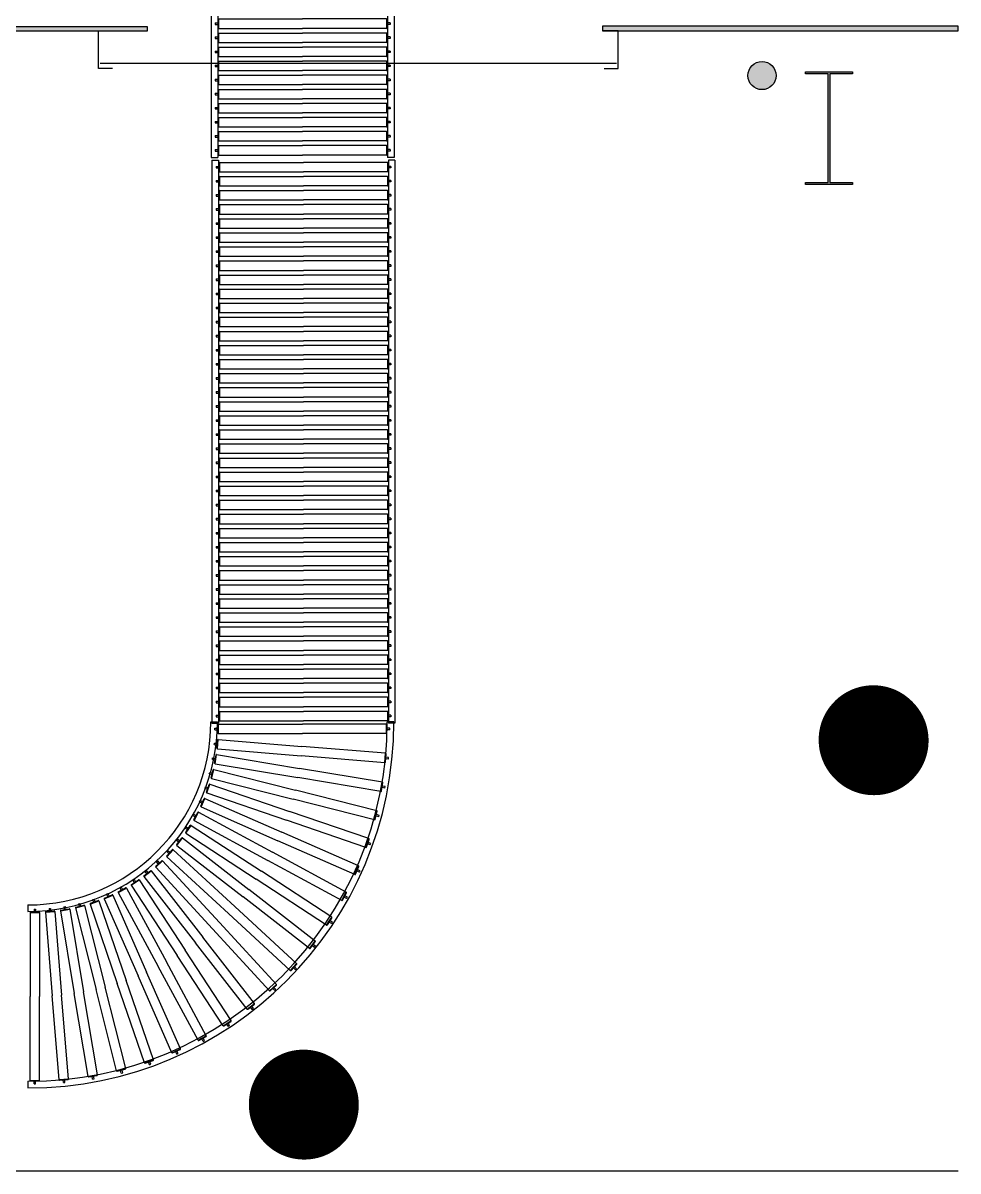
# Model space of a CAD drawing. Header units: inches. Extents: x -116118 to 73671, y 138219 to 302509.
# Drawn here: x -10472 to -3996, y 248259 to 256212 of the extents above; entities that cross this region are included whole.
import ezdxf

# ---------------------------------------------------------------- set-up
doc = ezdxf.new("R2010")
doc.units = ezdxf.units.IN
doc.header["$MEASUREMENT"] = 0
doc.linetypes.add('CONTINU', pattern=[0])
doc.layers.get('0').update_dxf_attribs({"color": 250})
for name, color, linetype in [('001 SEC IP Cameras M3004', 250, 'Continuous'), ('001 SEC IP Cameras P3354', 250, 'Continuous'), ('1-Structure', 7, 'Continuous'), ('1-Structure-Poteaux', 7, 'Continuous'), ('2-Porte-Quai', 7, 'Continuous')]:
    doc.layers.add(name, color=color, linetype=linetype)

# ---------------------------------------------------------------- blocks, each defined once
blk = doc.blocks.new('A$C051345EB')
at = {"layer": '1-Structure-Poteaux'}
blk.add_hatch(color=256, dxfattribs=at).paths.add_polyline_path([(0, 0), (0, 10), (120, 10), (120, 590), (0, 590), (0, 600), (250, 600), (250, 590), (130, 590), (130, 10), (250, 10), (250, 0)])
blk.add_lwpolyline([(0, 0), (0, 10), (120, 10), (120, 590), (0, 590), (0, 600), (250, 600), (250, 590), (130, 590), (130, 10), (250, 10), (250, 0), (0, 0)], dxfattribs=at)
blk = doc.blocks.new('A$C5E2A7F44')
at = {"layer": '1-Structure'}
blk.add_hatch(color=256, dxfattribs=at).paths.add_polyline_path([(0, 25), (1110, 25), (1110, 0), (0, 0)])
blk.add_lwpolyline([(0, 25), (1110, 25), (1110, 0), (0, 0)], close=True, dxfattribs=at)
blk = doc.blocks.new('A$C4ECB2308')
at = {"layer": '1-Structure-Poteaux'}
h = blk.add_hatch(color=5, dxfattribs=at)
edge = h.paths.add_edge_path()
edge.add_arc((75, 75), 75, 0, 360)
at = {"layer": '1-Structure-Poteaux', "color": 5}
blk.add_circle((75, 75), 75, dxfattribs=at)
blk = doc.blocks.new('COURBE900')
at = {"color": 254}
for p, q in [((3084.9, 304.3), (3084.9, 269.3)), ((3084.9, 269.3), (3084.9, 304.3)), ((3097.4, 264.3), (3097.4, -183.2)), ((3147.4, 264.3), (3097.4, 264.3)), ((3144.4, 267.3), (3100.4, 267.3)), ((3126.4, 282.3), (3118.4, 282.3)), ((3118.4, 282.3), (3118.4, 267.3)), ((3126.4, 282.3), (3126.4, 267.3)), ((3147.4, 264.3), (3147.4, -183.2)), ((3252.2, 260), (3215.2, -186)), ((3302, 255.9), (3252.2, 260)), ((3299.2, 259.1), (3255.4, 262.8)), ((3302, 255.9), (3265, -190.1)), ((3274.6, 276.2), (3273.3, 261.3)), ((3282.5, 275.6), (3274.6, 276.2)), ((3282.5, 275.6), (3281.3, 260.6)), ((3452.8, 238.1), (3409.4, 245.4)), ((3429.7, 257.2), (3427.2, 242.4)), ((3437.5, 255.9), (3429.7, 257.2)), ((3437.5, 255.9), (3435.1, 241.1)), ((3406, 242.9), (3332.3, -198.5)), ((3455.3, 234.7), (3381.6, -206.7)), ((3455.3, 234.7), (3406, 242.9)), ((3557.9, 213.2), (3448, -220.6)), ((3606.3, 200.9), (3496.5, -232.9)), ((3606.3, 200.9), (3557.9, 213.2)), ((3604.2, 204.5), (3561.5, 215.4)), ((3582.7, 225.5), (3579, 210.9)), ((3590.4, 223.5), (3582.7, 225.5)), ((3590.4, 223.5), (3586.7, 209)), ((3706.8, 171), (3561.5, -252.3)), ((3754.1, 154.8), (3608.8, -268.5)), ((3754.1, 154.8), (3706.8, 171)), ((3752.2, 158.6), (3710.6, 172.9)), ((3732.5, 181.2), (3727.6, 167)), ((3740.1, 178.6), (3732.5, 181.2)), ((3740.1, 178.6), (3735.2, 164.4)), ((3878.2, 124.7), (3872.2, 111)), ((3885.5, 121.5), (3878.2, 124.7)), ((3851.7, 116.7), (3672, -293.1)), ((3897.5, 96.6), (3717.7, -313.2)), ((3897.5, 96.6), (3851.7, 116.7)), ((3896, 100.5), (3855.7, 118.2)), ((3885.5, 121.5), (3879.5, 107.8)), ((3991.7, 50.6), (3778.7, -343)), ((4035.6, 26.8), (3822.7, -366.8)), ((4035.6, 26.8), (3991.7, 50.6)), ((4034.4, 30.8), (3995.7, 51.8)), ((4018.7, 56.4), (4011.6, 43.2)), ((4025.7, 52.6), (4018.6, 39.4)), ((4025.7, 52.6), (4018.7, 56.4)), ((4125.7, -26.9), (3880.9, -401.5)), ((4167.5, -54.2), (3922.8, -428.9)), ((4167.5, -54.2), (4125.7, -26.9)), ((4166.7, -50.1), (4129.8, -26)), ((4153.1, -23.3), (4144.9, -35.9)), ((4159.8, -27.7), (4151.6, -40.2)), ((4159.8, -27.7), (4153.1, -23.3)), ((4252.8, -115.1), (3978, -468.3)), ((4292.3, -145.9), (4252.8, -115.1)), ((4291.8, -141.6), (4257, -114.6)), ((4280.5, -113.8), (4271.2, -125.7)), ((4286.8, -118.7), (4277.6, -130.6)), ((4286.8, -118.7), (4280.5, -113.8)), ((3097.4, -630.7), (3097.4, -183.2)), ((3147.4, -630.7), (3147.4, -183.2)), ((4292.3, -145.9), (4017.4, -499)), ((3178.2, -631.9), (3215.2, -186)), ((3228.1, -636.1), (3265, -190.1)), ((3258.7, -639.9), (3332.3, -198.5)), ((3308, -648.1), (3381.6, -206.7)), ((3338.2, -654.4), (3448, -220.6)), ((3386.6, -666.7), (3496.5, -232.9)), ((4372.3, -213.6), (4069.2, -542.8)), ((4409, -247.4), (4372.3, -213.6)), ((4408.9, -243.2), (4376.5, -213.4)), ((4399.9, -214.6), (4389.7, -225.6)), ((4405.8, -220), (4395.6, -231)), ((4405.8, -220), (4399.9, -214.6)), ((3416.2, -675.5), (3561.5, -252.3)), ((3463.5, -691.7), (3608.8, -268.5)), ((3492.2, -702.9), (3672, -293.1)), ((4409, -247.4), (4106, -576.7)), ((3538, -723), (3717.7, -313.2)), ((3565.7, -736.6), (3778.7, -343)), ((3609.7, -760.4), (3822.7, -366.8)), ((4483.1, -321.6), (4153.9, -624.6)), ((4517, -358.3), (4187.8, -661.4)), ((4517, -358.3), (4483.1, -321.6)), ((4517.2, -354.1), (4487.4, -321.7)), ((4510.6, -324.8), (4499.6, -335)), ((4516, -330.7), (4505, -340.9)), ((4516, -330.7), (4510.6, -324.8)), ((3636.2, -776.2), (3880.9, -401.5)), ((3678, -803.5), (3922.8, -428.9)), ((3703.1, -821.4), (3978, -468.3)), ((4584.7, -438.3), (4231.6, -713.2)), ((4615.5, -477.8), (4262.3, -752.6)), ((4615.5, -477.8), (4584.7, -438.3)), ((4616, -473.6), (4589, -438.8)), ((4611.9, -443.8), (4600, -453)), ((4616.8, -450.1), (4604.9, -459.4)), ((4616.8, -450.1), (4611.9, -443.8)), ((3742.6, -852.1), (4017.4, -499)), ((3766.1, -872.1), (4069.2, -542.8)), ((3802.9, -905.9), (4106, -576.7)), ((4676.4, -563.1), (4301.7, -807.8)), ((4703.7, -604.9), (4329.1, -849.7)), ((4703.7, -604.9), (4676.4, -563.1)), ((4704.6, -600.8), (4680.5, -563.9)), ((4702.9, -570.8), (4690.4, -579)), ((4707.3, -577.5), (4694.7, -585.7)), ((4707.3, -577.5), (4702.9, -570.8)), ((3084.9, -670.7), (3084.9, -635.7)), ((3084.9, -670.7), (3084.9, -635.7)), ((3147.4, -630.7), (3097.4, -630.7)), ((3144.4, -633.7), (3100.4, -633.7)), ((3118.4, -648.7), (3118.4, -633.7)), ((3126.4, -648.7), (3118.4, -648.7)), ((3126.4, -648.7), (3126.4, -633.7)), ((3228.1, -636.1), (3178.2, -631.9)), ((3224.8, -638.8), (3181, -635.2)), ((3197.7, -651.6), (3198.9, -636.7)), ((3205.7, -652.3), (3197.7, -651.6)), ((3205.7, -652.3), (3206.9, -637.3)), ((3308, -648.1), (3258.7, -639.9)), ((3304.5, -650.6), (3261.1, -643.3)), ((3276.4, -661.1), (3278.9, -646.3)), ((3284.3, -662.4), (3276.4, -661.1)), ((3284.3, -662.4), (3286.8, -647.6)), ((3386.6, -666.7), (3338.2, -654.4)), ((3383, -668.9), (3340.3, -658.1)), ((3354.1, -677), (3357.8, -662.5)), ((3361.9, -679), (3365.5, -664.5)), ((3824.7, -927.7), (4153.9, -624.6)), ((3858.5, -964.5), (4187.8, -661.4)), ((3361.9, -679), (3354.1, -677)), ((3463.5, -691.7), (3416.2, -675.5)), ((3459.7, -693.6), (3418, -679.3)), ((3430.2, -699.4), (3435.1, -685.2)), ((3437.8, -701.9), (3430.2, -699.4)), ((3437.8, -701.9), (3442.6, -687.8)), ((3538, -723), (3492.2, -702.9)), ((3534, -724.6), (3493.7, -706.9)), ((3504.2, -727.9), (3510.2, -714.1)), ((3511.5, -731.1), (3504.2, -727.9)), ((3511.5, -731.1), (3517.6, -717.3)), ((3878.5, -988), (4231.6, -713.2)), ((4757.4, -695), (4363.8, -907.9)), ((4781.2, -738.9), (4757.4, -695)), ((4782.4, -734.9), (4761.4, -696.2)), ((4783.2, -704.9), (4770, -712)), ((4787, -711.9), (4773.8, -719)), ((4787, -711.9), (4783.2, -704.9)), ((3609.7, -760.4), (3565.7, -736.6)), ((3605.6, -761.6), (3566.9, -740.6)), ((3575.6, -762.4), (3582.7, -749.2)), ((3582.6, -766.2), (3575.6, -762.4)), ((3582.6, -766.2), (3589.8, -753)), ((3678, -803.5), (3636.2, -776.2)), ((3673.9, -804.4), (3637, -780.3)), ((3643.9, -802.7), (3652.1, -790.2)), ((3650.6, -807.1), (3658.8, -794.5)), ((3909.2, -1027.5), (4262.3, -752.6)), ((4781.2, -738.9), (4387.6, -951.9)), ((3650.6, -807.1), (3643.9, -802.7)), ((3742.6, -852.1), (3703.1, -821.4)), ((3738.3, -852.7), (3703.6, -825.6)), ((3708.6, -848.5), (3717.8, -836.7)), ((3714.9, -853.4), (3708.6, -848.5)), ((3714.9, -853.4), (3724.1, -841.6)), ((3927.1, -1052.6), (4301.7, -807.8)), ((3954.4, -1094.4), (4329.1, -849.7)), ((4827.2, -833.1), (4417.4, -1012.9)), ((4847.3, -878.9), (4827.2, -833.1)), ((4848.8, -874.9), (4831.1, -834.6)), ((4852.1, -845.1), (4838.4, -851.1)), ((4855.3, -852.4), (4841.6, -858.4)), ((4855.3, -852.4), (4852.1, -845.1)), ((3802.9, -905.9), (3766.1, -872.1)), ((3798.6, -906.1), (3766.3, -876.3)), ((3769.3, -899.5), (3779.5, -888.5)), ((3775.2, -904.9), (3769.3, -899.5)), ((3775.2, -904.9), (3785.4, -893.9)), ((3970.2, -1120.9), (4363.8, -907.9)), ((4847.3, -878.9), (4437.5, -1058.6)), ((3854.3, -964.3), (3824.5, -932)), ((3858.5, -964.5), (3824.7, -927.7)), ((3825.7, -955.4), (3836.7, -945.2)), ((3831.1, -961.3), (3825.7, -955.4)), ((3831.1, -961.3), (3842.1, -951.1)), ((3994, -1164.9), (4387.6, -951.9)), ((4885.4, -976.5), (4462.1, -1121.8)), ((4901.6, -1023.8), (4885.4, -976.5)), ((4903.5, -1020), (4889.2, -978.4)), ((3877.2, -1015.7), (3889, -1006.5)), ((3882.1, -1022), (3877.2, -1015.7)), ((3905, -1027), (3877.9, -992.2)), ((3909.2, -1027.5), (3878.5, -988)), ((3882.1, -1022), (3893.9, -1012.8)), ((4007.6, -1192.6), (4417.4, -1012.9)), ((4901.6, -1023.8), (4478.3, -1169.1)), ((4909.2, -990.5), (4895, -995.4)), ((4911.8, -998.1), (4897.6, -1003)), ((4911.8, -998.1), (4909.2, -990.5)), ((3923.5, -1080), (3936.1, -1071.8)), ((3927.9, -1086.7), (3923.5, -1080)), ((3950.3, -1093.6), (3926.2, -1056.7)), ((3954.4, -1094.4), (3927.1, -1052.6)), ((3927.9, -1086.7), (3940.4, -1078.5)), ((4027.6, -1238.4), (4437.5, -1058.6)), ((3964.4, -1148), (3977.6, -1140.8)), ((3968.2, -1155), (3964.4, -1148)), ((3968.2, -1155), (3981.4, -1147.9)), ((3990, -1163.7), (3969, -1125)), ((3994, -1164.9), (3970.2, -1120.9)), ((4038.9, -1267.1), (4462.1, -1121.8)), ((4931.5, -1124.3), (4497.7, -1234.1)), ((4943.8, -1172.7), (4931.5, -1124.3)), ((4945.9, -1169.1), (4935.1, -1126.4)), ((4954.1, -1140.2), (4939.6, -1143.9)), ((4956.1, -1147.9), (4941.5, -1151.6)), ((4956.1, -1147.9), (4954.1, -1140.2)), ((3999.5, -1219.1), (4013.3, -1213)), ((4002.7, -1226.4), (3999.5, -1219.1)), ((4002.7, -1226.4), (4016.5, -1220.4)), ((4023.7, -1236.9), (4006, -1196.6)), ((4027.6, -1238.4), (4007.6, -1192.6)), ((4055.1, -1314.4), (4478.3, -1169.1)), ((4943.8, -1172.7), (4510, -1282.6)), ((4051.3, -1312.5), (4037, -1270.9)), ((4055.1, -1314.4), (4038.9, -1267.1)), ((4063.9, -1344), (4497.7, -1234.1)), ((4076.2, -1392.4), (4510, -1282.6)), ((4965.3, -1275.3), (4523.9, -1349)), ((4973.5, -1324.6), (4965.3, -1275.3)), ((4976, -1321.2), (4968.7, -1277.8)), ((4028.7, -1292.8), (4042.8, -1288)), ((4031.2, -1300.4), (4028.7, -1292.8)), ((4031.2, -1300.4), (4045.4, -1295.5)), ((4076.2, -1392.4), (4063.9, -1344)), ((4973.5, -1324.6), (4532.1, -1398.3)), ((4986.5, -1293), (4971.7, -1295.5)), ((4987.8, -1300.9), (4973, -1303.4)), ((4987.8, -1300.9), (4986.5, -1293)), ((4051.6, -1368.7), (4066.1, -1365.1)), ((4053.6, -1376.5), (4051.6, -1368.7)), ((4053.6, -1376.5), (4068.1, -1372.8)), ((4072.5, -1390.3), (4061.7, -1347.6)), ((4082.5, -1422.6), (4523.9, -1349)), ((4090.7, -1471.9), (4532.1, -1398.3)), ((4068.2, -1446.3), (4083, -1443.8)), ((4069.5, -1454.2), (4068.2, -1446.3)), ((4069.5, -1454.2), (4084.3, -1451.7)), ((4087.3, -1469.5), (4080, -1426.1)), ((4090.7, -1471.9), (4082.5, -1422.6)), ((4094.5, -1502.5), (4540.5, -1465.6)), ((4986.5, -1428.6), (4540.5, -1465.6)), ((4990.6, -1478.4), (4986.5, -1428.6)), ((4993.3, -1475.2), (4989.7, -1431.4)), ((5006.2, -1448.1), (4991.2, -1449.3)), ((5006.8, -1456), (4991.9, -1457.3)), ((5006.8, -1456), (5006.2, -1448.1)), ((4078.3, -1524.9), (4093.3, -1523.7)), ((4079, -1532.9), (4078.3, -1524.9)), ((4095.4, -1549.6), (4091.8, -1505.8)), ((4098.7, -1552.4), (4094.5, -1502.5)), ((4098.7, -1552.4), (4544.6, -1515.4)), ((4990.6, -1478.4), (4544.6, -1515.4)), ((4079, -1532.9), (4093.9, -1531.7)), ((4096.9, -1630.2), (4096.9, -1586.2)), ((4099.9, -1583.2), (4547.4, -1583.2)), ((4099.9, -1633.2), (4099.9, -1583.2)), ((4994.9, -1583.2), (4547.4, -1583.2)), ((4994.9, -1633.2), (4994.9, -1583.2)), ((4997.9, -1630.2), (4997.9, -1586.2)), ((4059.9, -1645.7), (4094.9, -1645.7)), ((4081.9, -1612.2), (4081.9, -1604.2)), ((4081.9, -1604.2), (4096.9, -1604.2)), ((4081.9, -1612.2), (4096.9, -1612.2)), ((4099.9, -1633.2), (4547.4, -1633.2)), ((4994.9, -1633.2), (4547.4, -1633.2)), ((5012.9, -1604.2), (4997.9, -1604.2)), ((5012.9, -1612.2), (4997.9, -1612.2)), ((4999.9, -1645.7), (5034.9, -1645.7)), ((5012.9, -1612.2), (5012.9, -1604.2))]:
    blk.add_line(p, q, dxfattribs=at)
for centre, radius, start, end in [((3084.9, -1645.7), 1950, 0, 90), ((3084.9, -1645.7), 1915, 0, 90), ((3100.4, 264.3), 3, 90, 180), ((3144.4, 264.3), 3, 0, 90), ((3255.1, 259.8), 3, 85.26316, 175.26316), ((3299, 256.1), 3, 355.26316, 85.26316), ((3408.9, 242.4), 3, 80.52632, 170.52632), ((3452.3, 235.2), 3, 350.52632, 80.52632), ((3560.8, 212.4), 3, 75.78947, 165.78947), ((3603.4, 201.6), 3, 345.78947, 75.78947), ((3709.6, 170), 3, 71.05263, 161.05263), ((3751.2, 155.7), 3, 341.05263, 71.05263), ((3854.5, 115.5), 3, 66.31579, 156.31579), ((3894.8, 97.8), 3, 336.31579, 66.31579), ((3994.3, 49.1), 3, 61.57895, 151.57895), ((4033, 28.2), 3, 331.57895, 61.57895), ((4128.2, -28.5), 3, 56.84211, 146.84211), ((4165, -52.6), 3, 326.84211, 56.84211), ((4255.2, -117), 3, 52.10526, 142.10526), ((4289.9, -144), 3, 322.10526, 52.10526), ((4374.5, -215.6), 3, 47.36842, 137.36842), ((4406.8, -245.4), 3, 317.36842, 47.36842), ((4485.2, -323.8), 3, 42.63158, 132.63158), ((4515, -356.1), 3, 312.63158, 42.63158), ((4586.6, -440.7), 3, 37.89474, 127.89474), ((4613.6, -475.4), 3, 307.89474, 37.89474), ((4678, -565.6), 3, 33.15789, 123.15789), ((4702.1, -602.4), 3, 303.15789, 33.15789), ((3084.9, -1645.7), 1010, 0, 90), ((3084.9, -1645.7), 975, 0, 90), ((3100.4, -630.7), 3, 180, 270), ((3144.4, -630.7), 3, 270, 0), ((3181.2, -632.2), 3, 175.26316, 265.26316), ((3225.1, -635.8), 3, 265.26316, 355.26316), ((3261.6, -640.4), 3, 170.52632, 260.52632), ((3305, -647.6), 3, 260.52632, 350.52632), ((3341.1, -655.2), 3, 165.78947, 255.78947), ((3383.7, -666), 3, 255.78947, 345.78947), ((3419, -676.5), 3, 161.05263, 251.05263), ((3460.6, -690.8), 3, 251.05263, 341.05263), ((3494.9, -704.2), 3, 156.31579, 246.31579), ((3535.2, -721.8), 3, 246.31579, 336.31579), ((4758.8, -697.6), 3, 28.42105, 118.42105), ((3568.3, -738), 3, 151.57895, 241.57895), ((3607, -758.9), 3, 241.57895, 331.57895), ((3638.7, -777.8), 3, 146.84211, 236.84211), ((4779.7, -736.3), 3, 298.42105, 28.42105), ((3675.5, -801.9), 3, 236.84211, 326.84211), ((3705.5, -823.3), 3, 142.10526, 232.10526), ((3740.2, -850.3), 3, 232.10526, 322.10526), ((4828.4, -835.8), 3, 23.68421, 113.68421), ((3768.3, -874.1), 3, 137.36842, 227.36842), ((3800.7, -903.9), 3, 227.36842, 317.36842), ((4846.1, -876.1), 3, 293.68421, 23.68421), ((3826.7, -929.9), 3, 132.63158, 222.63158), ((3856.5, -962.3), 3, 222.63158, 312.63158), ((4886.3, -979.4), 3, 18.94737, 108.94737), ((3880.3, -990.4), 3, 127.89474, 217.89474), ((3907.3, -1025.1), 3, 217.89474, 307.89474), ((4900.6, -1021), 3, 288.94737, 18.94737), ((3928.7, -1055.1), 3, 123.15789, 213.15789), ((3952.8, -1091.9), 3, 213.15789, 303.15789), ((3971.7, -1123.6), 3, 118.42105, 208.42105), ((4932.2, -1127.2), 3, 14.21053, 104.21053), ((3992.6, -1162.3), 3, 208.42105, 298.42105), ((4008.8, -1195.4), 3, 113.68421, 203.68421), ((4943, -1169.8), 3, 284.21053, 14.21053), ((4026.4, -1235.7), 3, 203.68421, 293.68421), ((4039.8, -1270), 3, 108.94737, 198.94737), ((4965.8, -1278.3), 3, 9.47368, 99.47368), ((4054.1, -1311.6), 3, 198.94737, 288.94737), ((4064.6, -1346.9), 3, 104.21053, 194.21053), ((4973, -1321.7), 3, 279.47368, 9.47368), ((4075.4, -1389.5), 3, 194.21053, 284.21053), ((4083, -1425.6), 3, 99.47368, 189.47368), ((4986.7, -1431.6), 3, 4.73684, 94.73684), ((4090.2, -1469), 3, 189.47368, 279.47368), ((4094.8, -1505.5), 3, 94.73684, 184.73684), ((4990.4, -1475.5), 3, 274.73684, 4.73684), ((4098.4, -1549.4), 3, 184.73684, 274.73684), ((4099.9, -1586.2), 3, 90, 180), ((4994.9, -1586.2), 3, 0, 90), ((4099.9, -1630.2), 3, 180, 270), ((4994.9, -1630.2), 3, 270, 0)]:
    blk.add_arc(centre, radius, start, end, dxfattribs=at)
blk = doc.blocks.new('ROLLER900')
at = {"color": 254}
for p, q in [((8, 231.8), (3008, 231.8)), ((8, 231.8), (8, 196.8)), ((8, 196.8), (3008, 196.8)), ((20.5, 191.8), (20.5, -255.7)), ((20.5, 191.8), (70.5, 191.8)), ((23.5, 194.8), (67.5, 194.8)), ((41.5, 209.8), (49.5, 209.8)), ((41.5, 209.8), (41.5, 194.8)), ((49.5, 209.8), (49.5, 194.8)), ((70.5, 191.8), (70.5, -255.7)), ((95.5, 191.8), (145.5, 191.8)), ((95.5, 191.8), (95.5, -255.7)), ((98.5, 194.8), (142.5, 194.8)), ((116.5, 209.8), (116.5, 194.8)), ((116.5, 209.8), (124.5, 209.8)), ((124.5, 209.8), (124.5, 194.8)), ((145.5, 191.8), (145.5, -255.7)), ((170.5, 191.8), (220.5, 191.8)), ((170.5, 191.8), (170.5, -255.7)), ((173.5, 194.8), (217.5, 194.8)), ((191.5, 209.8), (191.5, 194.8)), ((191.5, 209.8), (199.5, 209.8)), ((199.5, 209.8), (199.5, 194.8)), ((220.5, 191.8), (220.5, -255.7)), ((245.5, 191.8), (295.5, 191.8)), ((245.5, 191.8), (245.5, -255.7)), ((248.5, 194.8), (292.5, 194.8)), ((266.5, 209.8), (266.5, 194.8)), ((266.5, 209.8), (274.5, 209.8)), ((274.5, 209.8), (274.5, 194.8)), ((295.5, 191.8), (295.5, -255.7)), ((320.5, 191.8), (370.5, 191.8)), ((320.5, 191.8), (320.5, -255.7)), ((323.5, 194.8), (367.5, 194.8)), ((341.5, 209.8), (341.5, 194.8)), ((341.5, 209.8), (349.5, 209.8)), ((349.5, 209.8), (349.5, 194.8)), ((370.5, 191.8), (370.5, -255.7)), ((395.5, 191.8), (445.5, 191.8)), ((395.5, 191.8), (395.5, -255.7)), ((398.5, 194.8), (442.5, 194.8)), ((416.5, 209.8), (416.5, 194.8)), ((416.5, 209.8), (424.5, 209.8)), ((424.5, 209.8), (424.5, 194.8)), ((445.5, 191.8), (445.5, -255.7)), ((470.5, 191.8), (520.5, 191.8)), ((470.5, 191.8), (470.5, -255.7)), ((473.5, 194.8), (517.5, 194.8)), ((491.5, 209.8), (491.5, 194.8)), ((491.5, 209.8), (499.5, 209.8)), ((499.5, 209.8), (499.5, 194.8)), ((520.5, 191.8), (520.5, -255.7)), ((545.5, 191.8), (595.5, 191.8)), ((545.5, 191.8), (545.5, -255.7)), ((548.5, 194.8), (592.5, 194.8)), ((566.5, 209.8), (566.5, 194.8)), ((566.5, 209.8), (574.5, 209.8)), ((574.5, 209.8), (574.5, 194.8)), ((595.5, 191.8), (595.5, -255.7)), ((620.5, 191.8), (670.5, 191.8)), ((620.5, 191.8), (620.5, -255.7)), ((623.5, 194.8), (667.5, 194.8)), ((641.5, 209.8), (641.5, 194.8)), ((641.5, 209.8), (649.5, 209.8)), ((649.5, 209.8), (649.5, 194.8)), ((670.5, 191.8), (670.5, -255.7)), ((695.5, 191.8), (745.5, 191.8)), ((695.5, 191.8), (695.5, -255.7)), ((698.5, 194.8), (742.5, 194.8)), ((716.5, 209.8), (716.5, 194.8)), ((716.5, 209.8), (724.5, 209.8)), ((724.5, 209.8), (724.5, 194.8)), ((745.5, 191.8), (745.5, -255.7)), ((770.5, 191.8), (820.5, 191.8)), ((770.5, 191.8), (770.5, -255.7)), ((773.5, 194.8), (817.5, 194.8)), ((791.5, 209.8), (791.5, 194.8)), ((791.5, 209.8), (799.5, 209.8)), ((799.5, 209.8), (799.5, 194.8)), ((820.5, 191.8), (820.5, -255.7)), ((845.5, 191.8), (895.5, 191.8)), ((845.5, 191.8), (845.5, -255.7)), ((848.5, 194.8), (892.5, 194.8)), ((866.5, 209.8), (866.5, 194.8)), ((866.5, 209.8), (874.5, 209.8)), ((874.5, 209.8), (874.5, 194.8)), ((895.5, 191.8), (895.5, -255.7)), ((920.5, 191.8), (970.5, 191.8)), ((920.5, 191.8), (920.5, -255.7)), ((923.5, 194.8), (967.5, 194.8)), ((941.5, 209.8), (941.5, 194.8)), ((941.5, 209.8), (949.5, 209.8)), ((949.5, 209.8), (949.5, 194.8)), ((970.5, 191.8), (970.5, -255.7)), ((995.5, 191.8), (1045.5, 191.8)), ((995.5, 191.8), (995.5, -255.7)), ((998.5, 194.8), (1042.5, 194.8)), ((1016.5, 209.8), (1016.5, 194.8)), ((1016.5, 209.8), (1024.5, 209.8)), ((1024.5, 209.8), (1024.5, 194.8)), ((1045.5, 191.8), (1045.5, -255.7)), ((1070.5, 191.8), (1120.5, 191.8)), ((1070.5, 191.8), (1070.5, -255.7)), ((1073.5, 194.8), (1117.5, 194.8)), ((1091.5, 209.8), (1091.5, 194.8)), ((1091.5, 209.8), (1099.5, 209.8)), ((1099.5, 209.8), (1099.5, 194.8)), ((1120.5, 191.8), (1120.5, -255.7)), ((1145.5, 191.8), (1195.5, 191.8)), ((1145.5, 191.8), (1145.5, -255.7)), ((1148.5, 194.8), (1192.5, 194.8)), ((1166.5, 209.8), (1166.5, 194.8)), ((1166.5, 209.8), (1174.5, 209.8)), ((1174.5, 209.8), (1174.5, 194.8)), ((1195.5, 191.8), (1195.5, -255.7)), ((1220.5, 191.8), (1270.5, 191.8)), ((1220.5, 191.8), (1220.5, -255.7)), ((1223.5, 194.8), (1267.5, 194.8)), ((1241.5, 209.8), (1241.5, 194.8)), ((1241.5, 209.8), (1249.5, 209.8)), ((1249.5, 209.8), (1249.5, 194.8)), ((1270.5, 191.8), (1270.5, -255.7)), ((1295.5, 191.8), (1345.5, 191.8)), ((1295.5, 191.8), (1295.5, -255.7)), ((1298.5, 194.8), (1342.5, 194.8)), ((1316.5, 209.8), (1316.5, 194.8)), ((1316.5, 209.8), (1324.5, 209.8)), ((1324.5, 209.8), (1324.5, 194.8)), ((1345.5, 191.8), (1345.5, -255.7)), ((1370.5, 191.8), (1420.5, 191.8)), ((1370.5, 191.8), (1370.5, -255.7)), ((1373.5, 194.8), (1417.5, 194.8)), ((1391.5, 209.8), (1391.5, 194.8)), ((1391.5, 209.8), (1399.5, 209.8)), ((1399.5, 209.8), (1399.5, 194.8)), ((1420.5, 191.8), (1420.5, -255.7)), ((1445.5, 191.8), (1495.5, 191.8)), ((1445.5, 191.8), (1445.5, -255.7)), ((1448.5, 194.8), (1492.5, 194.8)), ((1466.5, 209.8), (1466.5, 194.8)), ((1466.5, 209.8), (1474.5, 209.8)), ((1474.5, 209.8), (1474.5, 194.8)), ((1495.5, 191.8), (1495.5, -255.7)), ((1520.5, 191.8), (1570.5, 191.8)), ((1520.5, 191.8), (1520.5, -255.7)), ((1523.5, 194.8), (1567.5, 194.8)), ((1541.5, 209.8), (1541.5, 194.8)), ((1541.5, 209.8), (1549.5, 209.8)), ((1549.5, 209.8), (1549.5, 194.8)), ((1570.5, 191.8), (1570.5, -255.7)), ((1595.5, 191.8), (1645.5, 191.8)), ((1595.5, 191.8), (1595.5, -255.7)), ((1598.5, 194.8), (1642.5, 194.8)), ((1616.5, 209.8), (1616.5, 194.8)), ((1616.5, 209.8), (1624.5, 209.8)), ((1624.5, 209.8), (1624.5, 194.8)), ((1645.5, 191.8), (1645.5, -255.7)), ((1670.5, 191.8), (1720.5, 191.8)), ((1670.5, 191.8), (1670.5, -255.7)), ((1673.5, 194.8), (1717.5, 194.8)), ((1691.5, 209.8), (1691.5, 194.8)), ((1691.5, 209.8), (1699.5, 209.8)), ((1699.5, 209.8), (1699.5, 194.8)), ((1720.5, 191.8), (1720.5, -255.7)), ((1745.5, 191.8), (1795.5, 191.8)), ((1745.5, 191.8), (1745.5, -255.7)), ((1748.5, 194.8), (1792.5, 194.8)), ((1766.5, 209.8), (1766.5, 194.8)), ((1766.5, 209.8), (1774.5, 209.8)), ((1774.5, 209.8), (1774.5, 194.8)), ((1795.5, 191.8), (1795.5, -255.7)), ((1820.5, 191.8), (1870.5, 191.8)), ((1820.5, 191.8), (1820.5, -255.7)), ((1823.5, 194.8), (1867.5, 194.8)), ((1841.5, 209.8), (1841.5, 194.8)), ((1841.5, 209.8), (1849.5, 209.8)), ((1849.5, 209.8), (1849.5, 194.8)), ((1870.5, 191.8), (1870.5, -255.7)), ((1895.5, 191.8), (1945.5, 191.8)), ((1895.5, 191.8), (1895.5, -255.7)), ((1898.5, 194.8), (1942.5, 194.8)), ((1916.5, 209.8), (1916.5, 194.8)), ((1916.5, 209.8), (1924.5, 209.8)), ((1924.5, 209.8), (1924.5, 194.8)), ((1945.5, 191.8), (1945.5, -255.7)), ((1970.5, 191.8), (2020.5, 191.8)), ((1970.5, 191.8), (1970.5, -255.7)), ((1973.5, 194.8), (2017.5, 194.8)), ((1991.5, 209.8), (1991.5, 194.8)), ((1991.5, 209.8), (1999.5, 209.8)), ((1999.5, 209.8), (1999.5, 194.8)), ((2020.5, 191.8), (2020.5, -255.7)), ((2045.5, 191.8), (2095.5, 191.8)), ((2045.5, 191.8), (2045.5, -255.7)), ((2048.5, 194.8), (2092.5, 194.8)), ((2066.5, 209.8), (2066.5, 194.8)), ((2066.5, 209.8), (2074.5, 209.8)), ((2074.5, 209.8), (2074.5, 194.8)), ((2095.5, 191.8), (2095.5, -255.7)), ((2120.5, 191.8), (2170.5, 191.8)), ((2120.5, 191.8), (2120.5, -255.7)), ((2123.5, 194.8), (2167.5, 194.8)), ((2141.5, 209.8), (2141.5, 194.8)), ((2141.5, 209.8), (2149.5, 209.8)), ((2149.5, 209.8), (2149.5, 194.8)), ((2170.5, 191.8), (2170.5, -255.7)), ((2195.5, 191.8), (2245.5, 191.8)), ((2195.5, 191.8), (2195.5, -255.7)), ((2198.5, 194.8), (2242.5, 194.8)), ((2216.5, 209.8), (2216.5, 194.8)), ((2216.5, 209.8), (2224.5, 209.8)), ((2224.5, 209.8), (2224.5, 194.8)), ((2245.5, 191.8), (2245.5, -255.7)), ((2270.5, 191.8), (2320.5, 191.8)), ((2270.5, 191.8), (2270.5, -255.7)), ((2273.5, 194.8), (2317.5, 194.8)), ((2291.5, 209.8), (2291.5, 194.8)), ((2291.5, 209.8), (2299.5, 209.8)), ((2299.5, 209.8), (2299.5, 194.8)), ((2320.5, 191.8), (2320.5, -255.7)), ((2345.5, 191.8), (2395.5, 191.8)), ((2345.5, 191.8), (2345.5, -255.7)), ((2348.5, 194.8), (2392.5, 194.8)), ((2366.5, 209.8), (2366.5, 194.8)), ((2366.5, 209.8), (2374.5, 209.8)), ((2374.5, 209.8), (2374.5, 194.8)), ((2395.5, 191.8), (2395.5, -255.7)), ((2420.5, 191.8), (2470.5, 191.8)), ((2420.5, 191.8), (2420.5, -255.7)), ((2423.5, 194.8), (2467.5, 194.8)), ((2441.5, 209.8), (2441.5, 194.8)), ((2441.5, 209.8), (2449.5, 209.8)), ((2449.5, 209.8), (2449.5, 194.8)), ((2470.5, 191.8), (2470.5, -255.7)), ((2495.5, 191.8), (2545.5, 191.8)), ((2495.5, 191.8), (2495.5, -255.7)), ((2498.5, 194.8), (2542.5, 194.8)), ((2516.5, 209.8), (2516.5, 194.8)), ((2516.5, 209.8), (2524.5, 209.8)), ((2524.5, 209.8), (2524.5, 194.8)), ((2545.5, 191.8), (2545.5, -255.7)), ((2570.5, 191.8), (2620.5, 191.8)), ((2570.5, 191.8), (2570.5, -255.7)), ((2573.5, 194.8), (2617.5, 194.8)), ((2591.5, 209.8), (2591.5, 194.8)), ((2591.5, 209.8), (2599.5, 209.8)), ((2599.5, 209.8), (2599.5, 194.8)), ((2620.5, 191.8), (2620.5, -255.7)), ((2645.5, 191.8), (2695.5, 191.8)), ((2645.5, 191.8), (2645.5, -255.7)), ((2648.5, 194.8), (2692.5, 194.8)), ((2666.5, 209.8), (2666.5, 194.8)), ((2666.5, 209.8), (2674.5, 209.8)), ((2674.5, 209.8), (2674.5, 194.8)), ((2695.5, 191.8), (2695.5, -255.7)), ((2720.5, 191.8), (2770.5, 191.8)), ((2720.5, 191.8), (2720.5, -255.7)), ((2723.5, 194.8), (2767.5, 194.8)), ((2741.5, 209.8), (2741.5, 194.8)), ((2741.5, 209.8), (2749.5, 209.8)), ((2749.5, 209.8), (2749.5, 194.8)), ((2770.5, 191.8), (2770.5, -255.7)), ((2795.5, 191.8), (2845.5, 191.8)), ((2795.5, 191.8), (2795.5, -255.7)), ((2798.5, 194.8), (2842.5, 194.8)), ((2816.5, 209.8), (2816.5, 194.8)), ((2816.5, 209.8), (2824.5, 209.8)), ((2824.5, 209.8), (2824.5, 194.8)), ((2845.5, 191.8), (2845.5, -255.7)), ((2870.5, 191.8), (2920.5, 191.8)), ((2870.5, 191.8), (2870.5, -255.7)), ((2873.5, 194.8), (2917.5, 194.8)), ((2891.5, 209.8), (2891.5, 194.8)), ((2891.5, 209.8), (2899.5, 209.8)), ((2899.5, 209.8), (2899.5, 194.8)), ((2920.5, 191.8), (2920.5, -255.7)), ((2945.5, 191.8), (2995.5, 191.8)), ((2945.5, 191.8), (2945.5, -255.7)), ((2948.5, 194.8), (2992.5, 194.8)), ((2966.5, 209.8), (2966.5, 194.8)), ((2966.5, 209.8), (2974.5, 209.8)), ((2974.5, 209.8), (2974.5, 194.8)), ((2995.5, 191.8), (2995.5, -255.7)), ((3008, 231.8), (3008, 196.8)), ((20.5, -703.2), (20.5, -255.7)), ((70.5, -703.2), (70.5, -255.7)), ((95.5, -703.2), (95.5, -255.7)), ((145.5, -703.2), (145.5, -255.7)), ((170.5, -703.2), (170.5, -255.7)), ((220.5, -703.2), (220.5, -255.7)), ((245.5, -703.2), (245.5, -255.7)), ((295.5, -703.2), (295.5, -255.7)), ((320.5, -703.2), (320.5, -255.7)), ((370.5, -703.2), (370.5, -255.7)), ((395.5, -703.2), (395.5, -255.7)), ((445.5, -703.2), (445.5, -255.7)), ((470.5, -703.2), (470.5, -255.7)), ((520.5, -703.2), (520.5, -255.7)), ((545.5, -703.2), (545.5, -255.7)), ((595.5, -703.2), (595.5, -255.7)), ((620.5, -703.2), (620.5, -255.7)), ((670.5, -703.2), (670.5, -255.7)), ((695.5, -703.2), (695.5, -255.7)), ((745.5, -703.2), (745.5, -255.7)), ((770.5, -703.2), (770.5, -255.7)), ((820.5, -703.2), (820.5, -255.7)), ((845.5, -703.2), (845.5, -255.7)), ((895.5, -703.2), (895.5, -255.7)), ((920.5, -703.2), (920.5, -255.7)), ((970.5, -703.2), (970.5, -255.7)), ((995.5, -703.2), (995.5, -255.7)), ((1045.5, -703.2), (1045.5, -255.7)), ((1070.5, -703.2), (1070.5, -255.7)), ((1120.5, -703.2), (1120.5, -255.7)), ((1145.5, -703.2), (1145.5, -255.7)), ((1195.5, -703.2), (1195.5, -255.7)), ((1220.5, -703.2), (1220.5, -255.7)), ((1270.5, -703.2), (1270.5, -255.7)), ((1295.5, -703.2), (1295.5, -255.7)), ((1345.5, -703.2), (1345.5, -255.7)), ((1370.5, -703.2), (1370.5, -255.7)), ((1420.5, -703.2), (1420.5, -255.7)), ((1445.5, -703.2), (1445.5, -255.7)), ((1495.5, -703.2), (1495.5, -255.7)), ((1520.5, -703.2), (1520.5, -255.7)), ((1570.5, -703.2), (1570.5, -255.7)), ((1595.5, -703.2), (1595.5, -255.7)), ((1645.5, -703.2), (1645.5, -255.7)), ((1670.5, -703.2), (1670.5, -255.7)), ((1720.5, -703.2), (1720.5, -255.7)), ((1745.5, -703.2), (1745.5, -255.7)), ((1795.5, -703.2), (1795.5, -255.7)), ((1820.5, -703.2), (1820.5, -255.7)), ((1870.5, -703.2), (1870.5, -255.7)), ((1895.5, -703.2), (1895.5, -255.7)), ((1945.5, -703.2), (1945.5, -255.7)), ((1970.5, -703.2), (1970.5, -255.7)), ((2020.5, -703.2), (2020.5, -255.7)), ((2045.5, -703.2), (2045.5, -255.7)), ((2095.5, -703.2), (2095.5, -255.7)), ((2120.5, -703.2), (2120.5, -255.7)), ((2170.5, -703.2), (2170.5, -255.7)), ((2195.5, -703.2), (2195.5, -255.7)), ((2245.5, -703.2), (2245.5, -255.7)), ((2270.5, -703.2), (2270.5, -255.7)), ((2320.5, -703.2), (2320.5, -255.7)), ((2345.5, -703.2), (2345.5, -255.7)), ((2395.5, -703.2), (2395.5, -255.7)), ((2420.5, -703.2), (2420.5, -255.7)), ((2470.5, -703.2), (2470.5, -255.7)), ((2495.5, -703.2), (2495.5, -255.7)), ((2545.5, -703.2), (2545.5, -255.7)), ((2570.5, -703.2), (2570.5, -255.7)), ((2620.5, -703.2), (2620.5, -255.7)), ((2645.5, -703.2), (2645.5, -255.7)), ((2695.5, -703.2), (2695.5, -255.7)), ((2720.5, -703.2), (2720.5, -255.7)), ((2770.5, -703.2), (2770.5, -255.7)), ((2795.5, -703.2), (2795.5, -255.7)), ((2845.5, -703.2), (2845.5, -255.7)), ((2870.5, -703.2), (2870.5, -255.7)), ((2920.5, -703.2), (2920.5, -255.7)), ((2945.5, -703.2), (2945.5, -255.7)), ((2995.5, -703.2), (2995.5, -255.7)), ((8, -743.2), (8, -708.2)), ((8, -708.2), (3008, -708.2)), ((20.5, -703.2), (70.5, -703.2)), ((23.5, -706.2), (67.5, -706.2)), ((41.5, -721.2), (41.5, -706.2)), ((41.5, -721.2), (49.5, -721.2)), ((49.5, -721.2), (49.5, -706.2)), ((95.5, -703.2), (145.5, -703.2)), ((98.5, -706.2), (142.5, -706.2)), ((116.5, -721.2), (116.5, -706.2)), ((116.5, -721.2), (124.5, -721.2)), ((124.5, -721.2), (124.5, -706.2)), ((170.5, -703.2), (220.5, -703.2)), ((173.5, -706.2), (217.5, -706.2)), ((191.5, -721.2), (191.5, -706.2)), ((191.5, -721.2), (199.5, -721.2)), ((199.5, -721.2), (199.5, -706.2)), ((245.5, -703.2), (295.5, -703.2)), ((248.5, -706.2), (292.5, -706.2)), ((266.5, -721.2), (266.5, -706.2)), ((266.5, -721.2), (274.5, -721.2)), ((274.5, -721.2), (274.5, -706.2)), ((320.5, -703.2), (370.5, -703.2)), ((323.5, -706.2), (367.5, -706.2)), ((341.5, -721.2), (341.5, -706.2)), ((341.5, -721.2), (349.5, -721.2)), ((349.5, -721.2), (349.5, -706.2)), ((395.5, -703.2), (445.5, -703.2)), ((398.5, -706.2), (442.5, -706.2)), ((416.5, -721.2), (416.5, -706.2)), ((416.5, -721.2), (424.5, -721.2)), ((424.5, -721.2), (424.5, -706.2)), ((470.5, -703.2), (520.5, -703.2)), ((473.5, -706.2), (517.5, -706.2)), ((491.5, -721.2), (491.5, -706.2)), ((491.5, -721.2), (499.5, -721.2)), ((499.5, -721.2), (499.5, -706.2)), ((545.5, -703.2), (595.5, -703.2)), ((548.5, -706.2), (592.5, -706.2)), ((566.5, -721.2), (566.5, -706.2)), ((566.5, -721.2), (574.5, -721.2)), ((574.5, -721.2), (574.5, -706.2)), ((620.5, -703.2), (670.5, -703.2)), ((623.5, -706.2), (667.5, -706.2)), ((641.5, -721.2), (641.5, -706.2)), ((641.5, -721.2), (649.5, -721.2)), ((649.5, -721.2), (649.5, -706.2)), ((695.5, -703.2), (745.5, -703.2)), ((698.5, -706.2), (742.5, -706.2)), ((716.5, -721.2), (716.5, -706.2)), ((716.5, -721.2), (724.5, -721.2)), ((724.5, -721.2), (724.5, -706.2)), ((770.5, -703.2), (820.5, -703.2)), ((773.5, -706.2), (817.5, -706.2)), ((791.5, -721.2), (791.5, -706.2)), ((791.5, -721.2), (799.5, -721.2)), ((799.5, -721.2), (799.5, -706.2)), ((845.5, -703.2), (895.5, -703.2)), ((848.5, -706.2), (892.5, -706.2)), ((866.5, -721.2), (866.5, -706.2)), ((866.5, -721.2), (874.5, -721.2)), ((874.5, -721.2), (874.5, -706.2)), ((920.5, -703.2), (970.5, -703.2)), ((923.5, -706.2), (967.5, -706.2)), ((941.5, -721.2), (941.5, -706.2)), ((941.5, -721.2), (949.5, -721.2)), ((949.5, -721.2), (949.5, -706.2)), ((995.5, -703.2), (1045.5, -703.2)), ((998.5, -706.2), (1042.5, -706.2)), ((1016.5, -721.2), (1016.5, -706.2)), ((1016.5, -721.2), (1024.5, -721.2)), ((1024.5, -721.2), (1024.5, -706.2)), ((1070.5, -703.2), (1120.5, -703.2)), ((1073.5, -706.2), (1117.5, -706.2)), ((1091.5, -721.2), (1091.5, -706.2)), ((1091.5, -721.2), (1099.5, -721.2)), ((1099.5, -721.2), (1099.5, -706.2)), ((1145.5, -703.2), (1195.5, -703.2)), ((1148.5, -706.2), (1192.5, -706.2)), ((1166.5, -721.2), (1166.5, -706.2)), ((1166.5, -721.2), (1174.5, -721.2)), ((1174.5, -721.2), (1174.5, -706.2)), ((1220.5, -703.2), (1270.5, -703.2)), ((1223.5, -706.2), (1267.5, -706.2)), ((1241.5, -721.2), (1241.5, -706.2)), ((1241.5, -721.2), (1249.5, -721.2)), ((1249.5, -721.2), (1249.5, -706.2)), ((1295.5, -703.2), (1345.5, -703.2)), ((1298.5, -706.2), (1342.5, -706.2)), ((1316.5, -721.2), (1316.5, -706.2)), ((1316.5, -721.2), (1324.5, -721.2)), ((1324.5, -721.2), (1324.5, -706.2)), ((1370.5, -703.2), (1420.5, -703.2)), ((1373.5, -706.2), (1417.5, -706.2)), ((1391.5, -721.2), (1391.5, -706.2)), ((1391.5, -721.2), (1399.5, -721.2)), ((1399.5, -721.2), (1399.5, -706.2)), ((1445.5, -703.2), (1495.5, -703.2)), ((1448.5, -706.2), (1492.5, -706.2)), ((1466.5, -721.2), (1466.5, -706.2)), ((1466.5, -721.2), (1474.5, -721.2)), ((1474.5, -721.2), (1474.5, -706.2)), ((1520.5, -703.2), (1570.5, -703.2)), ((1523.5, -706.2), (1567.5, -706.2)), ((1541.5, -721.2), (1541.5, -706.2)), ((1541.5, -721.2), (1549.5, -721.2)), ((1549.5, -721.2), (1549.5, -706.2)), ((1595.5, -703.2), (1645.5, -703.2)), ((1598.5, -706.2), (1642.5, -706.2)), ((1616.5, -721.2), (1616.5, -706.2)), ((1616.5, -721.2), (1624.5, -721.2)), ((1624.5, -721.2), (1624.5, -706.2)), ((1670.5, -703.2), (1720.5, -703.2)), ((1673.5, -706.2), (1717.5, -706.2)), ((1691.5, -721.2), (1691.5, -706.2)), ((1691.5, -721.2), (1699.5, -721.2)), ((1699.5, -721.2), (1699.5, -706.2)), ((1745.5, -703.2), (1795.5, -703.2)), ((1748.5, -706.2), (1792.5, -706.2)), ((1766.5, -721.2), (1766.5, -706.2)), ((1766.5, -721.2), (1774.5, -721.2)), ((1774.5, -721.2), (1774.5, -706.2)), ((1820.5, -703.2), (1870.5, -703.2)), ((1823.5, -706.2), (1867.5, -706.2)), ((1841.5, -721.2), (1841.5, -706.2)), ((1841.5, -721.2), (1849.5, -721.2)), ((1849.5, -721.2), (1849.5, -706.2)), ((1895.5, -703.2), (1945.5, -703.2)), ((1898.5, -706.2), (1942.5, -706.2)), ((1916.5, -721.2), (1916.5, -706.2)), ((1916.5, -721.2), (1924.5, -721.2)), ((1924.5, -721.2), (1924.5, -706.2)), ((1970.5, -703.2), (2020.5, -703.2)), ((1973.5, -706.2), (2017.5, -706.2)), ((1991.5, -721.2), (1991.5, -706.2)), ((1991.5, -721.2), (1999.5, -721.2)), ((1999.5, -721.2), (1999.5, -706.2)), ((2045.5, -703.2), (2095.5, -703.2)), ((2048.5, -706.2), (2092.5, -706.2)), ((2066.5, -721.2), (2066.5, -706.2)), ((2066.5, -721.2), (2074.5, -721.2)), ((2074.5, -721.2), (2074.5, -706.2)), ((2120.5, -703.2), (2170.5, -703.2)), ((2123.5, -706.2), (2167.5, -706.2)), ((2141.5, -721.2), (2141.5, -706.2)), ((2141.5, -721.2), (2149.5, -721.2)), ((2149.5, -721.2), (2149.5, -706.2)), ((2195.5, -703.2), (2245.5, -703.2)), ((2198.5, -706.2), (2242.5, -706.2)), ((2216.5, -721.2), (2216.5, -706.2)), ((2216.5, -721.2), (2224.5, -721.2)), ((2224.5, -721.2), (2224.5, -706.2)), ((2270.5, -703.2), (2320.5, -703.2)), ((2273.5, -706.2), (2317.5, -706.2)), ((2291.5, -721.2), (2291.5, -706.2)), ((2291.5, -721.2), (2299.5, -721.2)), ((2299.5, -721.2), (2299.5, -706.2)), ((2345.5, -703.2), (2395.5, -703.2)), ((2348.5, -706.2), (2392.5, -706.2)), ((2366.5, -721.2), (2366.5, -706.2)), ((2366.5, -721.2), (2374.5, -721.2)), ((2374.5, -721.2), (2374.5, -706.2)), ((2420.5, -703.2), (2470.5, -703.2)), ((2423.5, -706.2), (2467.5, -706.2)), ((2441.5, -721.2), (2441.5, -706.2)), ((2441.5, -721.2), (2449.5, -721.2)), ((2449.5, -721.2), (2449.5, -706.2)), ((2495.5, -703.2), (2545.5, -703.2)), ((2498.5, -706.2), (2542.5, -706.2)), ((2516.5, -721.2), (2516.5, -706.2)), ((2516.5, -721.2), (2524.5, -721.2)), ((2524.5, -721.2), (2524.5, -706.2)), ((2570.5, -703.2), (2620.5, -703.2)), ((2573.5, -706.2), (2617.5, -706.2)), ((2591.5, -721.2), (2591.5, -706.2)), ((2591.5, -721.2), (2599.5, -721.2)), ((2599.5, -721.2), (2599.5, -706.2)), ((2645.5, -703.2), (2695.5, -703.2)), ((2648.5, -706.2), (2692.5, -706.2)), ((2666.5, -721.2), (2666.5, -706.2)), ((2666.5, -721.2), (2674.5, -721.2)), ((2674.5, -721.2), (2674.5, -706.2)), ((2720.5, -703.2), (2770.5, -703.2)), ((2723.5, -706.2), (2767.5, -706.2)), ((2741.5, -721.2), (2741.5, -706.2)), ((2741.5, -721.2), (2749.5, -721.2)), ((2749.5, -721.2), (2749.5, -706.2)), ((2795.5, -703.2), (2845.5, -703.2)), ((2798.5, -706.2), (2842.5, -706.2)), ((2816.5, -721.2), (2816.5, -706.2)), ((2816.5, -721.2), (2824.5, -721.2)), ((2824.5, -721.2), (2824.5, -706.2)), ((2870.5, -703.2), (2920.5, -703.2)), ((2873.5, -706.2), (2917.5, -706.2)), ((2891.5, -721.2), (2891.5, -706.2)), ((2891.5, -721.2), (2899.5, -721.2)), ((2899.5, -721.2), (2899.5, -706.2)), ((2945.5, -703.2), (2995.5, -703.2)), ((2948.5, -706.2), (2992.5, -706.2)), ((2966.5, -721.2), (2966.5, -706.2)), ((2966.5, -721.2), (2974.5, -721.2)), ((2974.5, -721.2), (2974.5, -706.2)), ((3008, -743.2), (3008, -708.2)), ((8, -743.2), (3008, -743.2))]:
    blk.add_line(p, q, dxfattribs=at)
for centre, start, end in [((23.5, 191.8), 90, 180), ((67.5, 191.8), 0, 90), ((98.5, 191.8), 90, 180), ((142.5, 191.8), 0, 90), ((173.5, 191.8), 90, 180), ((217.5, 191.8), 0, 90), ((248.5, 191.8), 90, 180), ((292.5, 191.8), 0, 90), ((323.5, 191.8), 90, 180), ((367.5, 191.8), 0, 90), ((398.5, 191.8), 90, 180), ((442.5, 191.8), 0, 90), ((473.5, 191.8), 90, 180), ((517.5, 191.8), 0, 90), ((548.5, 191.8), 90, 180), ((592.5, 191.8), 0, 90), ((623.5, 191.8), 90, 180), ((667.5, 191.8), 0, 90), ((698.5, 191.8), 90, 180), ((742.5, 191.8), 0, 90), ((773.5, 191.8), 90, 180), ((817.5, 191.8), 0, 90), ((848.5, 191.8), 90, 180), ((892.5, 191.8), 0, 90), ((923.5, 191.8), 90, 180), ((967.5, 191.8), 0, 90), ((998.5, 191.8), 90, 180), ((1042.5, 191.8), 0, 90), ((1073.5, 191.8), 90, 180), ((1117.5, 191.8), 0, 90), ((1148.5, 191.8), 90, 180), ((1192.5, 191.8), 0, 90), ((1223.5, 191.8), 90, 180), ((1267.5, 191.8), 0, 90), ((1298.5, 191.8), 90, 180), ((1342.5, 191.8), 0, 90), ((1373.5, 191.8), 90, 180), ((1417.5, 191.8), 0, 90), ((1448.5, 191.8), 90, 180), ((1492.5, 191.8), 0, 90), ((1523.5, 191.8), 90, 180), ((1567.5, 191.8), 0, 90), ((1598.5, 191.8), 90, 180), ((1642.5, 191.8), 0, 90), ((1673.5, 191.8), 90, 180), ((1717.5, 191.8), 0, 90), ((1748.5, 191.8), 90, 180), ((1792.5, 191.8), 0, 90), ((1823.5, 191.8), 90, 180), ((1867.5, 191.8), 0, 90), ((1898.5, 191.8), 90, 180), ((1942.5, 191.8), 0, 90), ((1973.5, 191.8), 90, 180), ((2017.5, 191.8), 0, 90), ((2048.5, 191.8), 90, 180), ((2092.5, 191.8), 0, 90), ((2123.5, 191.8), 90, 180), ((2167.5, 191.8), 0, 90), ((2198.5, 191.8), 90, 180), ((2242.5, 191.8), 0, 90), ((2273.5, 191.8), 90, 180), ((2317.5, 191.8), 0, 90), ((2348.5, 191.8), 90, 180), ((2392.5, 191.8), 0, 90), ((2423.5, 191.8), 90, 180), ((2467.5, 191.8), 0, 90), ((2498.5, 191.8), 90, 180), ((2542.5, 191.8), 0, 90), ((2573.5, 191.8), 90, 180), ((2617.5, 191.8), 0, 90), ((2648.5, 191.8), 90, 180), ((2692.5, 191.8), 0, 90), ((2723.5, 191.8), 90, 180), ((2767.5, 191.8), 0, 90), ((2798.5, 191.8), 90, 180), ((2842.5, 191.8), 0, 90), ((2873.5, 191.8), 90, 180), ((2917.5, 191.8), 0, 90), ((2948.5, 191.8), 90, 180), ((2992.5, 191.8), 0, 90), ((23.5, -703.2), 180, 270), ((67.5, -703.2), 270, 0), ((98.5, -703.2), 180, 270), ((142.5, -703.2), 270, 0), ((173.5, -703.2), 180, 270), ((217.5, -703.2), 270, 0), ((248.5, -703.2), 180, 270), ((292.5, -703.2), 270, 0), ((323.5, -703.2), 180, 270), ((367.5, -703.2), 270, 0), ((398.5, -703.2), 180, 270), ((442.5, -703.2), 270, 0), ((473.5, -703.2), 180, 270), ((517.5, -703.2), 270, 0), ((548.5, -703.2), 180, 270), ((592.5, -703.2), 270, 0), ((623.5, -703.2), 180, 270), ((667.5, -703.2), 270, 0), ((698.5, -703.2), 180, 270), ((742.5, -703.2), 270, 0), ((773.5, -703.2), 180, 270), ((817.5, -703.2), 270, 0), ((848.5, -703.2), 180, 270), ((892.5, -703.2), 270, 0), ((923.5, -703.2), 180, 270), ((967.5, -703.2), 270, 0), ((998.5, -703.2), 180, 270), ((1042.5, -703.2), 270, 0), ((1073.5, -703.2), 180, 270), ((1117.5, -703.2), 270, 0), ((1148.5, -703.2), 180, 270), ((1192.5, -703.2), 270, 0), ((1223.5, -703.2), 180, 270), ((1267.5, -703.2), 270, 0), ((1298.5, -703.2), 180, 270), ((1342.5, -703.2), 270, 0), ((1373.5, -703.2), 180, 270), ((1417.5, -703.2), 270, 0), ((1448.5, -703.2), 180, 270), ((1492.5, -703.2), 270, 0), ((1523.5, -703.2), 180, 270), ((1567.5, -703.2), 270, 0), ((1598.5, -703.2), 180, 270), ((1642.5, -703.2), 270, 0), ((1673.5, -703.2), 180, 270), ((1717.5, -703.2), 270, 0), ((1748.5, -703.2), 180, 270), ((1792.5, -703.2), 270, 0), ((1823.5, -703.2), 180, 270), ((1867.5, -703.2), 270, 0), ((1898.5, -703.2), 180, 270), ((1942.5, -703.2), 270, 0), ((1973.5, -703.2), 180, 270), ((2017.5, -703.2), 270, 0), ((2048.5, -703.2), 180, 270), ((2092.5, -703.2), 270, 0), ((2123.5, -703.2), 180, 270), ((2167.5, -703.2), 270, 0), ((2198.5, -703.2), 180, 270), ((2242.5, -703.2), 270, 0), ((2273.5, -703.2), 180, 270), ((2317.5, -703.2), 270, 0), ((2348.5, -703.2), 180, 270), ((2392.5, -703.2), 270, 0), ((2423.5, -703.2), 180, 270), ((2467.5, -703.2), 270, 0), ((2498.5, -703.2), 180, 270), ((2542.5, -703.2), 270, 0), ((2573.5, -703.2), 180, 270), ((2617.5, -703.2), 270, 0), ((2648.5, -703.2), 180, 270), ((2692.5, -703.2), 270, 0), ((2723.5, -703.2), 180, 270), ((2767.5, -703.2), 270, 0), ((2798.5, -703.2), 180, 270), ((2842.5, -703.2), 270, 0), ((2873.5, -703.2), 180, 270), ((2917.5, -703.2), 270, 0), ((2948.5, -703.2), 180, 270), ((2992.5, -703.2), 270, 0)]:
    blk.add_arc(centre, 3, start, end, dxfattribs=at)
blk = doc.blocks.new('A$C32844CA2')
at = {"layer": '1-Structure'}
blk.add_line((85, 174), (2685, 174), dxfattribs=at)
at = {"layer": '2-Porte-Quai'}
blk.add_line((10, 174), (2760, 174), dxfattribs=at)
for points in [[(75, 200), (0, 200), (0, 0), (85, 0.1)], [(2695, 200), (2770, 200), (2770, 0), (2685, 0)]]:
    blk.add_lwpolyline(points, dxfattribs=at)
blk = doc.blocks.new('SETUP')
at = {"layer": '1-Structure'}
blk.add_hatch(color=0, dxfattribs=at).paths.add_polyline_path([(7645, -26095.9), (5750, -26095.9), (5750, -26120.9), (7645, -26120.9)])
at = {"ltscale": 100}
blk.add_line((5750, -20021), (14930.4, -20021), dxfattribs=at)
at = {"layer": '1-Structure', "color": 0}
blk.add_lwpolyline([(7645, -26095.9), (5750, -26095.9), (5750, -26120.9), (7645, -26120.9)], close=True, dxfattribs=at)
at = {"color": 254, "linetype": 'CONTINU', "lineweight": 15, "ltscale": 3, "rotation": 90}
blk.add_blockref('COURBE900', (9060, -25499), dxfattribs=at)
at = {"ltscale": 100, "rotation": 90}
for p in [(8981.8, -25415.9), (8986, -28430.4)]:
    blk.add_blockref('ROLLER900', p, dxfattribs=at)
at = {"layer": '1-Structure'}
blk.add_blockref('A$C5E2A7F44', (10070.4, -26120.5), dxfattribs=at)
at = {"layer": '1-Structure-Poteaux', "color": 0}
for name, p in [('A$C051345EB', (6312.7, -25878.3)), ('A$C4ECB2308', (6719.4, -25933.4))]:
    blk.add_blockref(name, p, dxfattribs=at)
at = {"layer": '2-Porte-Quai'}
blk.add_blockref('A$C32844CA2', (7560, -26096), dxfattribs=at)

msp = doc.modelspace()

# ---------------------------------------------------------------- hatches: boundary and pattern name
at = {"layer": '001 SEC IP Cameras M3004', "lineweight": 9, "ltscale": 100, "true_color": 0xf4ee51}
h = msp.add_hatch(dxfattribs=at)
h.set_pattern_fill('ANSI31', color=41)
h.set_pattern_definition([(45, (38514.59041, 47315.7052), (-0.08838834765, 0.08838834765), [])])
h.paths.add_polyline_path([(-4957.4, 251243.2, 1), (-4203.4, 251243.2, 1)])
at = {"layer": '001 SEC IP Cameras P3354', "lineweight": 9, "ltscale": 100}
h = msp.add_hatch(dxfattribs=at)
h.set_pattern_fill('ANSI31', color=3)
h.set_pattern_definition([(45, (34568.21185, 44791.72264), (-0.08838834765, 0.08838834765), [])])
h.paths.add_polyline_path([(-8903.8, 248719.2, 1), (-8149.8, 248719.2, 1)])

# ---------------------------------------------------------------- block references
at = {"xscale": 1.3, "yscale": 1.3, "zscale": 1.3, "rotation": 180}
msp.add_blockref('SETUP', (3479.3, 222231.7), dxfattribs=at)

doc.saveas('drawing.dxf')
